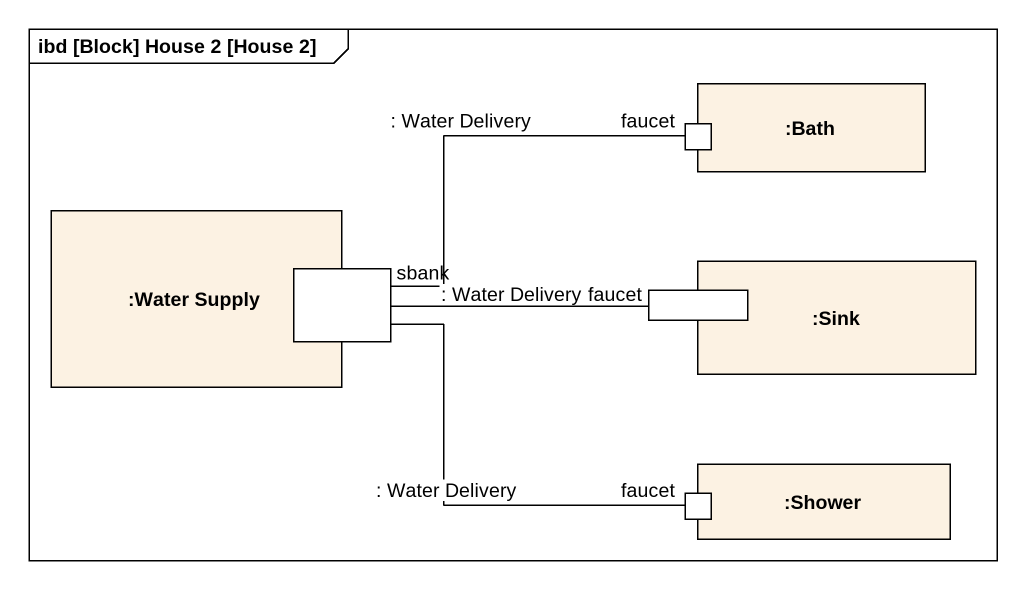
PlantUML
@startuml
mainframe ibd [Block] House 2 [House 2]
rectangle ":Bath" as Bath {
  port faucet
}
rectangle ":Water Supply" as Water_Supply {
  port sbank
}
rectangle ":Sink" as Sink {
  port "faucet" as faucet_2
}
rectangle ":Shower" as Shower {
  port "faucet" as faucet_3
}
faucet -left- sbank : : Water Delivery
faucet_2 -left- sbank : : Water Delivery
faucet_3 -left- sbank : : Water Delivery
@enduml
